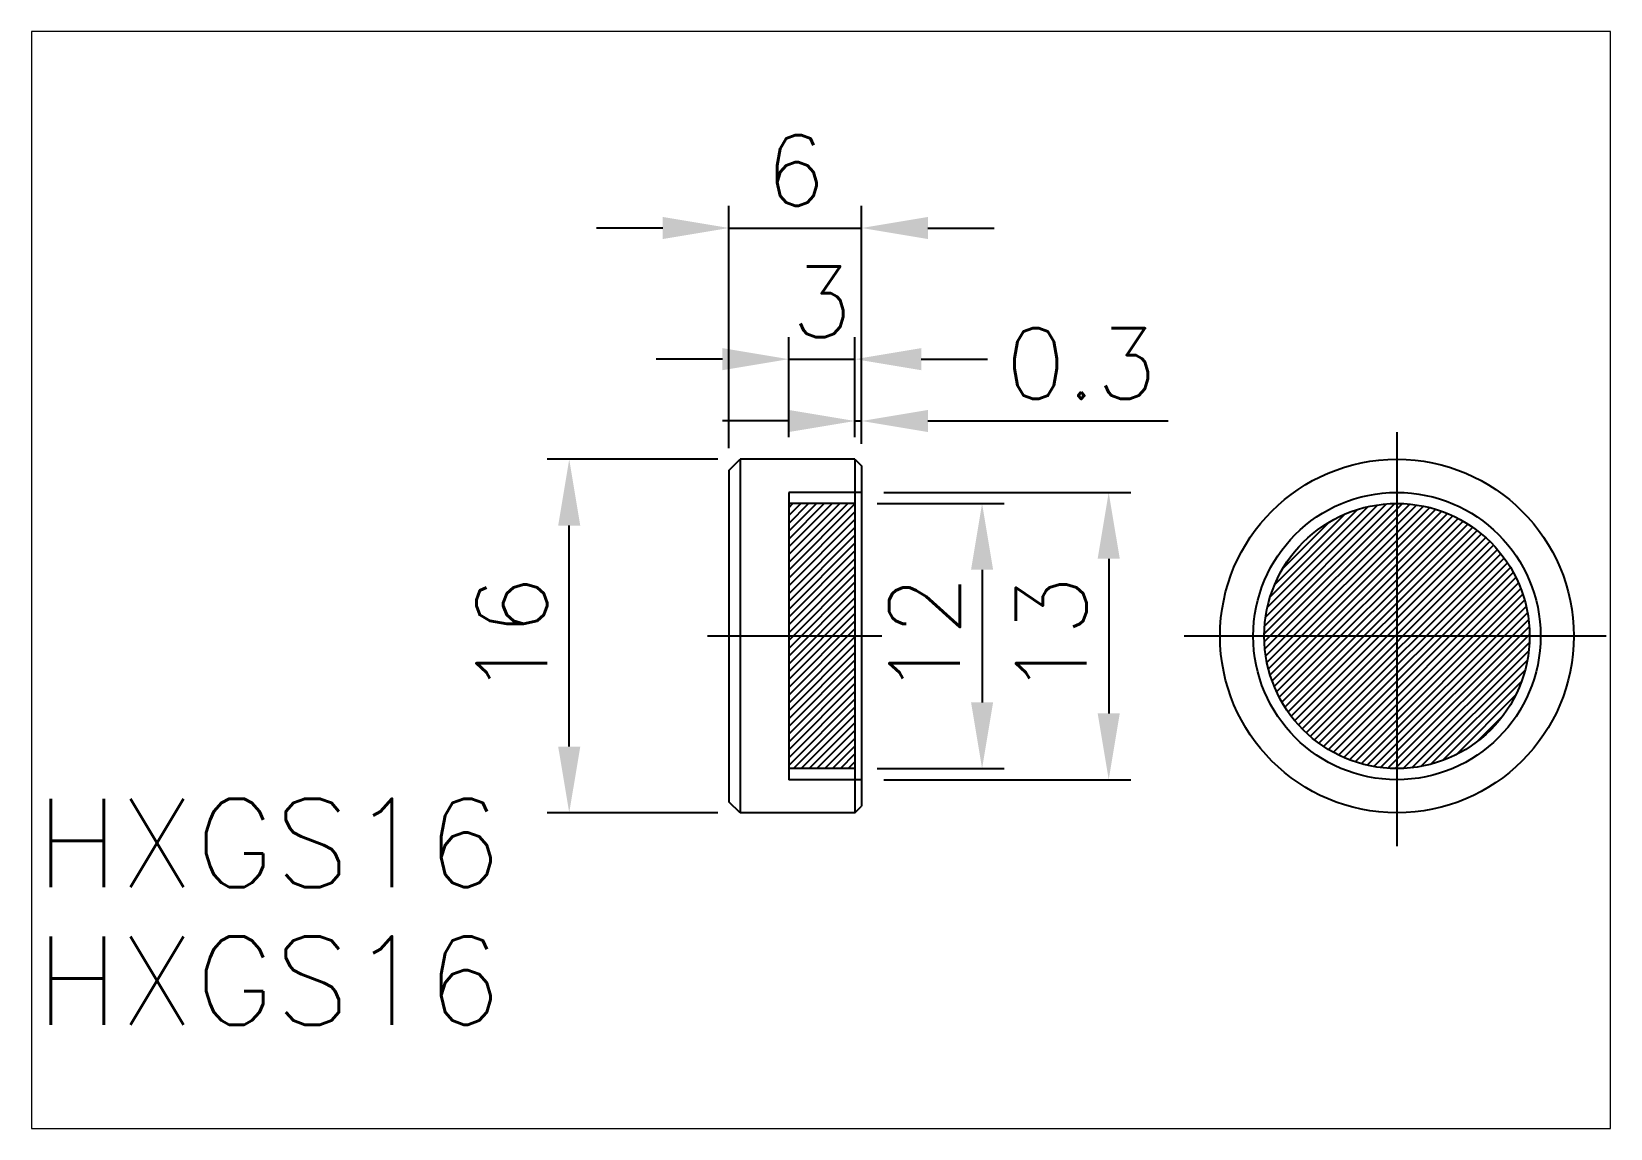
# Paper-space layout 'レイアウト1' of a CAD drawing. Extents: x 1.12 to 10.1, y 0.78 to 7.02.
# The model-space entities are those that its viewports show. They can reach past a viewport. Long polylines and large blocks are cut down to what shows.
import ezdxf

# ---------------------------------------------------------------- set-up
doc = ezdxf.new("R2010")
doc.units = 0
doc.header["$MEASUREMENT"] = 0
doc.header["$PDMODE"] = 64
doc.linetypes.add('CENTER', pattern=[17.5, 13, -1.5, 1.5, -1.5])
doc.linetypes.add('DASHED', pattern=[3.5, 2, -1.5])
doc.layers.get('0').update_dxf_attribs({"linetype": 'CONTINUOUS'})
doc.layers.get('DEFPOINTS').update_dxf_attribs({"linetype": 'CONTINUOUS'})
doc.layers.add('CENTER', color=1, linetype='CENTER')
doc.styles.get("Standard").update_dxf_attribs({"font": 'txt.shx', "bigfont": '@extfont2.shx'})
doc.dimstyles.new('MISUMI', dxfattribs={"dimtxt": 3.2, "dimasz": 3, "dimexe": 1, "dimexo": 1, "dimgap": 1, "dimtad": 1, "dimdsep": 46, "dimtxsty": 'STANDARD', "dimcen": 0, "dimadec": 0, "dimazin": 0, "dimtfac": 0.6, "dimtix": 1, "dimtmove": 2, "dimatfit": 3, "dimfxl": 1, "dimtvp": 1, "dimtolj": 1, "dimarcsym": 0})

# ---------------------------------------------------------------- blocks, each defined once
blk = doc.blocks.new('*D60')
at = {"color": 0, "linetype": 'Continuous', "lineweight": -2}
for p, q in [((128.289, 184.517), (128.289, 189.049)), ((131.289, 184.517), (131.289, 189.049)), ((125.289, 188.049), (122.289, 188.049)), ((128.289, 188.049), (131.289, 188.049)), ((134.289, 188.049), (137.289, 188.049))]:
    blk.add_line(p, q, dxfattribs=at)
at = {"color": 0, "linetype": 'Continuous'}
for points in [[(125.289, 188.549), (125.289, 187.549), (128.289, 188.049)], [(134.289, 188.549), (134.289, 187.549), (131.289, 188.049)]]:
    blk.add_solid(points, dxfattribs=at)
at = {"layer": 'DEFPOINTS', "color": 0, "linetype": 'Continuous'}
for p in [(131.289, 188.049), (128.289, 183.517), (131.289, 183.517)]:
    blk.add_point(p, dxfattribs=at)
at = {"color": 0, "linetype": 'Continuous', "insert": (129.789, 190.649), "char_height": 3.2, "attachment_point": 5}
blk.add_mtext('\\A1;3', dxfattribs=at)
blk = doc.blocks.new('*D59')
at = {"color": 0, "linetype": 'Continuous', "lineweight": -2}
for p, q in [((125.589, 184.017), (125.589, 194.985)), ((131.589, 184.217), (131.589, 194.985)), ((122.589, 193.985), (119.589, 193.985)), ((125.589, 193.985), (131.589, 193.985)), ((134.589, 193.985), (137.589, 193.985))]:
    blk.add_line(p, q, dxfattribs=at)
at = {"color": 0, "linetype": 'Continuous'}
for points in [[(122.589, 194.485), (122.589, 193.485), (125.589, 193.985)], [(134.589, 194.485), (134.589, 193.485), (131.589, 193.985)]]:
    blk.add_solid(points, dxfattribs=at)
at = {"layer": 'DEFPOINTS', "color": 0, "linetype": 'Continuous'}
for p in [(131.589, 193.985), (125.589, 183.017), (131.589, 183.217)]:
    blk.add_point(p, dxfattribs=at)
at = {"color": 0, "linetype": 'Continuous', "insert": (128.589, 196.585), "char_height": 3.2, "attachment_point": 5}
blk.add_mtext('\\A1;6', dxfattribs=at)
blk = doc.blocks.new('*D58')
at = {"color": 0, "linetype": 'Continuous', "lineweight": -2}
for p, q in [((131.289, 184.517), (131.289, 186.251)), ((131.589, 184.217), (131.589, 186.251)), ((128.289, 185.251), (125.289, 185.251)), ((131.289, 185.251), (131.589, 185.251)), ((134.589, 185.251), (145.456, 185.251))]:
    blk.add_line(p, q, dxfattribs=at)
at = {"color": 0, "linetype": 'Continuous'}
for points in [[(128.289, 185.751), (128.289, 184.751), (131.289, 185.251)], [(134.589, 185.751), (134.589, 184.751), (131.589, 185.251)]]:
    blk.add_solid(points, dxfattribs=at)
at = {"layer": 'DEFPOINTS', "color": 0, "linetype": 'Continuous'}
for p in [(131.589, 185.251), (131.289, 183.517), (131.589, 183.217)]:
    blk.add_point(p, dxfattribs=at)
at = {"color": 0, "linetype": 'Continuous', "insert": (141.523, 187.851), "char_height": 3.2, "attachment_point": 5}
blk.add_mtext('\\A1;0.3', dxfattribs=at)
blk = doc.blocks.new('*D57')
at = {"color": 0, "linetype": 'Continuous', "lineweight": -2}
for p, q in [((132.289, 181.517), (138.038, 181.517)), ((137.038, 178.517), (137.038, 172.517)), ((132.289, 169.517), (138.038, 169.517))]:
    blk.add_line(p, q, dxfattribs=at)
at = {"color": 0, "linetype": 'Continuous'}
for points in [[(136.538, 178.517), (137.538, 178.517), (137.038, 181.517)], [(136.538, 172.517), (137.538, 172.517), (137.038, 169.517)]]:
    blk.add_solid(points, dxfattribs=at)
at = {"layer": 'DEFPOINTS', "color": 0, "linetype": 'Continuous'}
for p in [(131.289, 181.517), (131.289, 169.517), (137.038, 169.517)]:
    blk.add_point(p, dxfattribs=at)
at = {"color": 0, "linetype": 'Continuous', "insert": (134.438, 175.517), "char_height": 3.2, "attachment_point": 5, "rotation": 90}
blk.add_mtext('\\A1;12', dxfattribs=at)
blk = doc.blocks.new('*D56')
at = {"color": 0, "linetype": 'Continuous', "lineweight": -2}
for p, q in [((132.589, 182.017), (143.766, 182.017)), ((142.766, 179.017), (142.766, 172.017)), ((132.589, 169.017), (143.766, 169.017))]:
    blk.add_line(p, q, dxfattribs=at)
at = {"color": 0, "linetype": 'Continuous'}
for points in [[(142.266, 179.017), (143.266, 179.017), (142.766, 182.017)], [(142.266, 172.017), (143.266, 172.017), (142.766, 169.017)]]:
    blk.add_solid(points, dxfattribs=at)
at = {"layer": 'DEFPOINTS', "color": 0, "linetype": 'Continuous'}
for p in [(131.589, 182.017), (131.589, 169.017), (142.766, 169.017)]:
    blk.add_point(p, dxfattribs=at)
at = {"color": 0, "linetype": 'Continuous', "insert": (140.166, 175.517), "char_height": 3.2, "attachment_point": 5, "rotation": 90}
blk.add_mtext('\\A1;13', dxfattribs=at)
blk = doc.blocks.new('*D55')
at = {"color": 0, "linetype": 'Continuous', "lineweight": -2}
for p, q in [((125.089, 183.517), (117.362, 183.517)), ((118.362, 170.517), (118.362, 180.517)), ((125.089, 167.517), (117.362, 167.517))]:
    blk.add_line(p, q, dxfattribs=at)
at = {"color": 0, "linetype": 'Continuous'}
for points in [[(117.862, 180.517), (118.862, 180.517), (118.362, 183.517)], [(117.862, 170.517), (118.862, 170.517), (118.362, 167.517)]]:
    blk.add_solid(points, dxfattribs=at)
at = {"layer": 'DEFPOINTS', "color": 0, "linetype": 'Continuous'}
for p in [(118.362, 183.517), (126.089, 183.517), (126.089, 167.517)]:
    blk.add_point(p, dxfattribs=at)
at = {"color": 0, "linetype": 'Continuous', "insert": (115.762, 175.517), "char_height": 3.2, "attachment_point": 5, "rotation": 90}
blk.add_mtext('\\A1;16', dxfattribs=at)
blk = doc.blocks.new('*X41')
at = {"color": 0, "linetype": 'Continuous'}
for p, q in [((149.805, 175.614), (155.707, 181.516)), ((149.809, 175.265), (156.056, 181.512)), ((149.822, 175.985), (155.336, 181.499)), ((149.832, 174.935), (156.386, 181.489)), ((149.867, 176.383), (154.937, 181.454)), ((149.871, 174.62), (156.701, 181.449)), ((149.925, 174.32), (157.001, 181.396)), ((149.946, 176.817), (154.504, 181.374)), ((149.991, 174.032), (157.289, 181.33)), ((150.068, 173.756), (157.565, 181.253)), ((150.075, 177.298), (154.023, 181.246)), ((150.156, 173.491), (157.83, 181.164)), ((150.255, 173.236), (158.085, 181.066)), ((150.279, 177.856), (153.465, 181.042)), ((150.362, 172.99), (158.331, 180.959)), ((150.479, 172.753), (158.568, 180.842)), ((150.604, 172.524), (158.797, 180.717)), ((150.638, 178.569), (152.752, 180.682)), ((150.737, 172.304), (159.017, 180.584)), ((150.878, 172.091), (159.23, 180.443)), ((151.027, 171.887), (159.434, 180.294)), ((151.183, 171.689), (159.631, 180.138)), ((151.347, 171.5), (159.821, 179.974)), ((151.519, 171.317), (160.003, 179.802)), ((151.697, 171.143), (160.178, 179.624)), ((151.883, 170.975), (160.346, 179.438)), ((152.077, 170.815), (160.506, 179.244)), ((152.278, 170.662), (160.658, 179.043)), ((152.486, 170.518), (160.803, 178.835)), ((152.703, 170.38), (160.94, 178.618)), ((152.927, 170.251), (161.069, 178.394)), ((153.16, 170.131), (161.19, 178.161)), ((153.402, 170.019), (161.302, 177.919)), ((153.652, 169.916), (161.405, 177.668)), ((153.913, 169.823), (161.498, 177.408)), ((154.183, 169.74), (161.581, 177.137)), ((154.465, 169.668), (161.653, 176.856)), ((154.759, 169.608), (161.712, 176.562)), ((155.067, 169.562), (161.759, 176.254)), ((155.389, 169.531), (161.79, 175.932)), ((155.729, 169.517), (161.804, 175.592)), ((156.089, 169.524), (161.797, 175.232)), ((156.473, 169.554), (161.767, 174.848)), ((156.888, 169.615), (161.705, 174.433)), ((157.343, 169.718), (161.603, 173.978)), ((157.859, 169.88), (161.441, 173.462)), ((158.479, 170.146), (161.175, 172.842)), ((159.4, 170.714), (160.607, 171.92))]:
    blk.add_line(p, q, dxfattribs=at)
blk = doc.blocks.new('*X42')
at = {"color": 0, "linetype": 'Continuous'}
for p, q in [((128.289, 178.847), (130.959, 181.517)), ((128.289, 179.201), (130.605, 181.517)), ((128.289, 179.555), (130.252, 181.517)), ((128.289, 179.908), (129.898, 181.517)), ((128.289, 180.262), (129.544, 181.517)), ((128.289, 180.615), (129.191, 181.517)), ((128.289, 180.969), (128.837, 181.517)), ((128.289, 181.322), (128.484, 181.517)), ((128.289, 178.494), (131.289, 181.494)), ((128.289, 178.14), (131.289, 181.14)), ((128.289, 177.787), (131.289, 180.787)), ((128.289, 177.433), (131.289, 180.433)), ((128.289, 177.08), (131.289, 180.08)), ((128.289, 176.726), (131.289, 179.726)), ((128.289, 176.373), (131.289, 179.373)), ((128.289, 176.019), (131.289, 179.019)), ((128.289, 175.665), (131.289, 178.665)), ((128.289, 175.312), (131.289, 178.312)), ((128.289, 174.958), (131.289, 177.958)), ((128.289, 174.605), (131.289, 177.605)), ((128.289, 174.251), (131.289, 177.251)), ((128.289, 173.898), (131.289, 176.898)), ((128.289, 173.544), (131.289, 176.544)), ((128.289, 173.191), (131.289, 176.191)), ((128.289, 172.837), (131.289, 175.837)), ((128.289, 172.483), (131.289, 175.483)), ((128.289, 172.13), (131.289, 175.13)), ((128.289, 171.776), (131.289, 174.776)), ((128.289, 171.423), (131.289, 174.423)), ((128.289, 171.069), (131.289, 174.069)), ((128.289, 170.716), (131.289, 173.716)), ((128.289, 170.362), (131.289, 173.362)), ((128.289, 170.009), (131.289, 173.009)), ((128.289, 169.655), (131.289, 172.655)), ((128.505, 169.517), (131.289, 172.301)), ((128.858, 169.517), (131.289, 171.948)), ((129.212, 169.517), (131.289, 171.594)), ((129.565, 169.517), (131.289, 171.241)), ((129.919, 169.517), (131.289, 170.887)), ((130.272, 169.517), (131.289, 170.534)), ((130.626, 169.517), (131.289, 170.18)), ((130.979, 169.517), (131.289, 169.827))]:
    blk.add_line(p, q, dxfattribs=at)

msp = doc.modelspace()

# ---------------------------------------------------------------- linework, layer by layer
at = {"color": 7, "linetype": 'Continuous'}
for p, q in [((125.58927, 183.01682), (126.08927, 183.51682)), ((125.58927, 183.01682), (125.58927, 168.01682)), ((131.28927, 183.51682), (126.08927, 183.51682)), ((126.08927, 183.51682), (126.08927, 167.51682)), ((131.28927, 183.51682), (131.58927, 183.21682)), ((131.28927, 183.51682), (131.28927, 167.51682)), ((131.58927, 183.21682), (131.58927, 167.81682)), ((126.08927, 167.51682), (125.58927, 168.01682)), ((131.28927, 167.51682), (126.08927, 167.51682)), ((131.28927, 167.51682), (131.58927, 167.81682))]:
    msp.add_line(p, q, dxfattribs=at)
at = {"color": 3, "linetype": 'DASHED'}
for p, q in [((128.28927, 182.01682), (128.28927, 169.01682)), ((131.58927, 182.01682), (128.28927, 182.01682)), ((131.28927, 181.51682), (128.28927, 181.51682)), ((131.28927, 169.51682), (128.28927, 169.51682)), ((131.58927, 169.01682), (128.28927, 169.01682))]:
    msp.add_line(p, q, dxfattribs=at)
at = {"color": 7, "linetype": 'Continuous'}
for radius in [8, 6.5, 6]:
    msp.add_circle((155.80402, 175.51682), radius, dxfattribs=at)
at = {"layer": 'CENTER', "color": 1, "linetype": 'CENTER'}
for p, q in [((155.80402, 184.74995), (155.80402, 166.00777)), ((132.50448, 175.51682), (124.6111, 175.51682)), ((165.27134, 175.51682), (146.17611, 175.51682))]:
    msp.add_line(p, q, dxfattribs=at)

# ---------------------------------------------------------------- block references
at = {"color": 3, "linetype": 'Continuous'}
for name in ['*X42', '*X41']:
    msp.add_blockref(name, (0, 0), dxfattribs=at)

# ---------------------------------------------------------------- texts
at = {"color": 7, "linetype": 'Continuous'}
for p in [(94.23048, 164.15383), (94.23048, 157.92275)]:
    msp.add_text('HXGS16', height=4, dxfattribs=at).set_placement(p)

# ---------------------------------------------------------------- dimensions: what is measured, and where the dimension line sits
for base, p1, p2, picture, middle in [((131.58927, 193.98523), (125.58927, 183.01682), (131.58927, 183.21682), '*D59', (128.58927, 196.58523)), ((131.28927, 188.04916), (128.28927, 183.51682), (131.28927, 183.51682), '*D60', (129.78927, 190.64916))]:
    dim = msp.add_linear_dim(base=base, p1=p1, p2=p2, dimstyle='MISUMI', override={"dimdec": 4, "dimtdec": 4, "dimtmove": 0, "dimtzin": 0}, dxfattribs=at)
    dim.commit()
    dim.dimension.update_dxf_attribs({"geometry": picture, "text_midpoint": middle})
dim = msp.add_linear_dim(base=(131.58927, 185.25087), p1=(131.28927, 183.51682), p2=(131.58927, 183.21682), dimstyle='MISUMI', override={"dimdec": 4, "dimtdec": 4, "dimtmove": 0, "dimtzin": 0}, dxfattribs=at)
dim.commit()
dim.dimension.update_dxf_attribs({"geometry": '*D58', "text_midpoint": (141.5226, 185.25087), "dimtype": 160})
for base, p1, p2, picture, middle in [((118.36224, 183.51682), (126.08927, 167.51682), (126.08927, 183.51682), '*D55', (115.76224, 175.51682)), ((137.03775, 169.51682), (131.28927, 181.51682), (131.28927, 169.51682), '*D57', (134.43775, 175.51682)), ((142.76628, 169.01682), (131.58927, 182.01682), (131.58927, 169.01682), '*D56', (140.16628, 175.51682))]:
    dim = msp.add_linear_dim(base=base, p1=p1, p2=p2, angle=90, dimstyle='MISUMI', override={"dimdec": 4, "dimtdec": 4, "dimtmove": 0, "dimtzin": 0}, dxfattribs=at)
    dim.commit()
    dim.dimension.update_dxf_attribs({"geometry": picture, "text_midpoint": middle})

psp = doc.layouts.new('レイアウト1')

# ---------------------------------------------------------------- viewports
at = {"layer": '0', "color": 7, "linetype": 'Continuous', "view_target_point": (148.5, 105)}
psp.add_viewport(center=(5.6137, 3.9021), size=(8.982, 6.243333), view_center_point=(-18.74909, 73.05399), view_height=49.6438944, dxfattribs=at)

doc.saveas('drawing.dxf')
